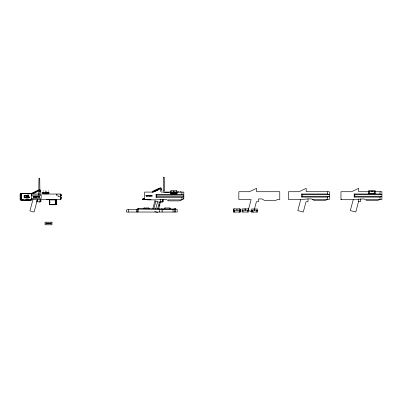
<?xml version="1.0" encoding="UTF-8"?>
<svg xmlns="http://www.w3.org/2000/svg" width="402" height="402" viewBox="0 0 402 402"><rect width="100%" height="100%" fill="white"/><g stroke="black" fill="none" stroke-linecap="round" stroke-linejoin="round"><path stroke-width="0.6" d="M240.089 210.191L240.089 212.04L240.089 208.884L233.562 208.884L233.562 212.04L240.175 212.04L240.175 209.563A0.678 0.678 0 0 0 239.497 208.884M240.175 209.563L240.175 210.191L233.642 210.191M375.156 191.724L375.156 191.096A0.678 0.678 0 0 0 374.478 190.417L369.302 190.417A0.678 0.678 0 0 0 368.624 191.096L368.624 193.573L375.156 193.573L375.156 191.096M38.728 195.201L38.974 178.202L39.713 178.202L39.959 195.201M158.609 208.924L160.448 201.99L160.448 199.447M358.539 199.101L358.539 201.638L355.785 212.04L350.313 210.573L353.268 199.548L364.041 198.93L366.815 200.533L377.724 200.533L379.428 199.548M28.406 193.945L28.261 193.689L28.11 193.945M28.587 194.05L28.261 193.478L27.929 194.05M31.155 200.141L25.321 200.281M32.959 199.583L29.919 210.924L34.085 212.04L37.421 199.583M152.84 208.603L155.172 199.894L165.951 199.281L168.724 200.879L179.634 200.879L181.337 199.894M153.881 208.543L155.815 201.307M155.664 209.02L157.599 201.784M157.609 208.894L159.388 202.261M159.011 206.04L159.499 204.231M159.473 208.774L159.343 212.04M254.461 209.015L256.406 201.764L258.411 201.764L258.411 198.93L261.908 198.93L264.682 200.533L275.591 200.533L277.295 199.548L279.767 199.548L279.767 191.724L256.577 191.724L256.577 188.332L249.426 191.724L238.838 191.724L238.838 199.548L251.134 199.548L248.18 210.573L253.652 212.04M308.027 198.93L300.751 199.548L297.797 210.573L303.269 212.04L306.022 201.764L308.027 201.764L308.027 198.93L311.53 198.93L314.304 200.533L325.208 200.533L326.916 199.548M163.403 192.076L163.88 191.709L164.353 192.076M178.116 192.076L178.588 191.709L179.066 192.076M180.121 192.076L180.598 191.709L181.076 192.076M156.71 196.694L183.809 196.694L181.96 197.432L156.092 197.432L156.71 196.694L156.71 195.091L156.092 194.352L181.96 194.352L183.809 195.091L156.71 195.091M302.284 196.342L329.384 196.342L327.54 197.08L301.671 197.08L302.284 196.342L302.284 194.744L301.671 194L327.54 194L329.384 194.744L302.284 194.744M354.8 196.342L381.9 196.342L380.051 197.08L354.182 197.08L354.8 196.342L354.8 194.744L354.182 194L380.051 194L381.9 194.744L354.8 194.744M28.07 199.563C27.276 200.407 29.24 200.407 28.452 199.563M144.358 199.04L144.604 192.076L153.469 192.076L160.373 188.799L160.619 191.332L161.358 192.076L183.809 192.076L183.809 198.829L181.96 199.894L168.006 199.894M137.745 212.04L137.992 208.774L175.785 209.02L175.538 208.774M143.137 208.774L143.941 207.975L148.745 207.975L149.544 208.774M143.489 208.774L144.288 207.975M163.986 208.774L164.785 207.975L169.589 207.975L170.393 208.774M164.333 208.774L165.137 207.975M366.096 199.548L381.9 199.548L381.9 191.724L358.71 191.724L358.71 188.332L351.559 191.724L340.971 191.724L340.971 199.548L341.218 199.302M176.654 192.076L177.001 192.322L177.001 193.674L176.654 193.92L170.945 193.92L170.594 193.674L170.594 192.322L170.945 192.076M170.594 192.322L171.744 192.076M175.85 193.92L177.001 193.674M233.642 210.437L234.853 210.191M238.964 212.04L240.175 211.794M252.386 210.191L252.034 210.437L252.034 212.04M368.624 191.97L369.835 191.724M373.945 193.573L375.156 193.327M137.745 209.02L160.162 209.266L162.117 209.975L163.101 209.392L173.021 209.392L174.729 208.774L174.729 212.04M251.476 209L257.401 209M136.333 212.04L136.333 209.512L138.177 208.774M26.225 197.392L26.602 197.498L26.225 197.92L26.723 197.96L26.648 197.292L26.22 197.392M159.906 201.849L160.448 201.744M43.109 190.91L43.406 190.91M45.692 190.91L45.994 190.91M48.28 190.91L48.582 190.91M171.061 190.91L171.363 190.91M173.649 190.91L173.95 190.91M176.237 190.91L176.533 190.91M38.728 191.749L39.959 191.749M373.945 191.724L375.156 191.97M170.976 192.191L171.76 192.191M175.835 192.191L176.619 192.191M164.634 192.267L169.564 192.267M175.85 192.076L177.001 192.322M166.157 192.513L168.041 192.513M42.642 192.613L49.049 192.613M42.768 193.226L48.923 193.226M171.579 193.226L176.016 193.226M368.624 193.327L369.835 193.573M170.594 193.674L171.744 193.92M29.326 193.764L31.336 193.764M21.351 194.04L20.1 194.04L20.1 199.583M31.356 194.04L60.998 194.04L60.752 196.608M60.752 194.915L61.179 194.829L61.179 195.814L60.752 195.784M31.336 195.201L41.19 195.201L41.19 198.402L31.336 198.402M31.336 195.558L31.286 193.598M20.809 195.603L21.145 195.603M21.145 195.869L21.145 197.879M20.809 196.086L20.648 197.663L21.09 197.643M20.693 196.251L20.999 196.126M60.752 196.678L58.039 196.678L58.039 195.442M60.752 197.367L61.245 197.367L61.245 198.206L60.752 198.206M20.809 198.146L21.145 198.146M144.519 198.839L143.554 198.839L143.554 199.704L146.881 199.704M142.816 199.181L143.554 199.181M46.607 199.322L48.582 199.322M142.816 199.362L143.554 199.377M162.453 199.402L162.699 201.99L159.73 201.799M31.356 199.583L60.752 199.583L60.752 194.04M300.751 199.548L288.455 199.548L288.455 191.724L299.048 191.724L306.193 188.332L306.193 191.724L329.384 191.724L329.384 199.548L312.595 199.548M340.971 199.548L353.268 199.548M26.627 199.678L26.467 200.261L26.135 200.261L26.296 199.894M144.373 199.704L146.494 199.673M21.532 199.729L22.462 199.729M31.336 199.789L21.356 199.789L21.356 193.628L31.336 193.598L31.346 200.085L28.763 200.085M147.313 199.824L151.011 199.824M162.699 199.834L163.373 199.834L163.373 201.558L162.699 201.558M40.255 199.889L40.934 199.889L40.934 201.618L40.255 201.618M49.356 199.93L56.315 199.93M144.358 199.648L155.172 199.894M26.135 200.161L26.467 200.161M23.246 200.327L20.708 200.236L20.773 193.452L31.155 193.613M22.537 200.382L21.462 200.382M24.246 200.362L25.381 200.362M26.949 200.497L27.688 200.497M358.539 201.638L360.544 201.638L360.544 198.93M37.793 201.739L36.803 201.739L36.803 200.261M160.232 201.864L162.453 201.864M40.009 201.925L37.793 201.925L37.793 199.583M49.481 204.492L52.556 204.512M49.481 199.709L49.481 202.045L50.22 202.045L49.481 202.171L49.481 204.633L52.556 204.412M49.481 204.633L55.516 204.633L55.516 199.894M136.333 209.512L137.564 209.512M137.273 209.638L127.047 209.638L126.364 210.316L126.364 212.04L177.197 212.04L177.197 209.512L175.352 208.774L175.352 212.04M242.084 210.191L248.612 210.191M251.175 210.191L257.702 210.191M238.964 210.191L240.175 210.437M233.642 211.794L234.853 212.04M155.664 201.266L159.539 202.301M154.669 211.578L157.695 212.392M128.575 209.638L128.841 212.04M161.393 208.774L163.101 209.392M256.491 210.191L256.838 210.437L256.838 212.04M169.242 207.975L170.041 208.774M148.393 207.975L149.197 208.774M160.986 188.101L161.976 190.221L161.699 190.352L160.71 188.231M159.81 188.417L159.619 188.005L152.921 191.131L153.112 191.543M157.267 189.834L157.428 190.171L154.468 191.548L154.313 191.216M40.024 190.066L41.014 192.186L40.733 192.317L39.743 190.196M38.848 190.382L38.652 189.97L31.954 193.091L32.15 193.503M36.306 191.799L36.461 192.131L33.502 193.513L33.346 193.176M47.753 223.241C47.923 224.939 48.366 222.01 47.944 223.713L47.707 223.125L47.506 223.824L47.33 223.125L47.567 223.708M35.376 196.513C35.607 198.774 36.195 194.869 35.637 197.141L35.321 196.352L35.054 197.292L34.813 196.352L35.13 197.131M380.051 191.724L380.051 194M380.051 197.08L380.051 199.548M374.292 191.97L374.292 193.327M372.197 191.096L372.197 191.724M371.584 191.096L371.584 191.724M369.488 191.97L369.488 193.327M354.182 194L354.182 197.08M327.54 191.724L327.54 194M327.54 197.08L327.54 199.548M301.671 194L301.671 197.08M257.702 209.563L257.702 212.04L251.175 212.04L251.175 209.563M254.747 209.563L254.747 210.191M254.129 209.563L254.129 210.191M247.748 210.191L247.748 212.04M245.657 208.884L245.657 210.191M245.039 208.884L245.039 210.191M242.944 210.191L242.944 212.04M239.311 210.437L239.311 211.794M237.215 209.563L237.215 210.191M236.602 209.563L236.602 210.191M234.507 210.437L234.507 211.794M233.642 212.04L233.642 209.563A0.678 0.678 0 0 1 234.321 208.884M183.563 197.905L183.563 198.643M181.96 192.076L181.96 194.352M181.96 197.432L181.96 199.894M177.061 192.076L177.061 191.447A0.678 0.678 0 0 0 176.388 190.769L171.212 190.769A0.678 0.678 0 0 0 170.533 191.447L170.533 192.076M176.88 192.613L176.88 193.422M176.202 192.322L176.202 193.674M174.106 191.447L174.106 192.076M173.488 191.447L173.488 192.076M173.021 209.392L173.021 212.04M171.398 192.322L171.398 193.674M162.453 199.281L162.453 201.99M162.117 209.975L162.117 212.04M156.092 194.352L156.092 197.432M143.434 198.869L143.434 199.673M143.062 198.869L143.062 199.673M142.941 198.869L142.941 199.673M142.816 198.869L142.816 199.673M137.992 208.774L137.992 212.04M61.561 194.94L61.561 195.704M61.491 197.402L61.491 197.935M60.134 194.568L60.134 195.201M57.054 194.457L57.054 195.322M56.687 194.337L56.687 195.442M56.315 199.583L56.315 204.759L49.356 204.759L49.356 199.583M56.129 199.709L56.129 204.633M55.883 199.894L55.883 204.633M48.923 192.613L48.923 193.422L42.768 193.422L42.768 192.613M48.582 192.191L48.582 192.684M48.23 192.191L48.23 192.684M48.145 192.191L48.145 192.684M48.064 192.613L48.064 193.422M47.325 193.422L47.325 193.794L44.366 193.794L44.366 193.422M46.557 223.125L46.557 223.824L46.964 223.824L46.647 223.743L46.647 223.125L45.918 223.125L46.155 223.824L46.486 223.125M46.461 191.503L46.461 192.613M45.23 191.503L45.23 192.613M43.627 192.613L43.627 193.422M43.547 192.191L43.547 192.684M43.456 192.191L43.456 192.684M43.109 192.191L43.109 192.684M31.18 198.608L31.18 200.085M27.798 194.186L27.798 193.568L21.577 193.568L21.577 194.186M27.748 199.573L27.748 200.126L26.889 200.126L26.889 199.573M25.874 199.563L25.874 200.513L23.406 200.513L23.406 199.563M22.376 199.729L22.376 200.412M21.618 199.729L21.532 200.382M163.508 177.217L163.262 190.764L164.493 190.764L164.247 177.217L163.508 177.217M149.665 195.769C149.876 197.065 149.861 194.714 149.665 195.769M27.477 197.593C26.778 199.111 26.743 196.372 27.477 197.593M28.18 197.608C27.497 198.859 27.502 196.357 28.18 197.608M147.81 195.392L147.805 196.181L147.921 195.573L148.333 196.181L148.574 195.206L147.81 195.392M25.492 197.533C25.914 198.834 26.281 196.699 25.492 197.533M27.155 195.975C27.597 197.287 27.974 195.126 27.155 195.975M28.13 195.975C28.642 197.422 29.044 194.573 28.13 195.975M148.569 195.749C148.951 197.065 149.398 194.905 148.569 195.749M150.856 195.749C151.273 197.065 151.695 194.91 150.856 195.749M24.185 196.98L24.075 197.347L24.185 196.98M24.421 196.98L24.311 197.347L24.421 196.98M29.145 196.98L29.034 197.347L29.145 196.98M29.381 196.98L29.271 197.347L29.381 196.98M24.663 195.749L24.07 196.407L24.07 195.467L24.663 195.749M49.215 223.286L49.215 223.286M49.325 223.628C48.386 224.251 49.29 222.276 49.325 223.628M25.442 195.663C26.356 197.678 25.944 194.799 25.442 195.663M27.688 197.493C27.738 198.558 28.411 196.97 27.688 197.493M27.356 197.603C26.979 198.477 27.04 196.759 27.356 197.603M28.261 195.945C28.286 196.955 28.934 195.462 28.276 195.9M48.969 223.577L49.22 223.693L48.984 223.537M147.077 195.91C147.755 196.628 147.594 194.704 147.077 195.91M38.135 196.593C37.919 198.618 37.476 195.673 38.135 196.593M38.838 196.593C38.647 198.613 38.145 195.684 38.838 196.593M49.818 223.301C49.682 224.808 49.275 222.668 49.818 223.301M24.532 195.754C24.17 196.407 24.16 195.136 24.532 195.754M26.291 197.704L26.602 197.789L26.316 197.668M147.197 195.92L147.509 195.809L147.197 195.92M25.311 197.256L25.195 197.804L25.024 197.256L24.758 197.804C24.356 196.186 24.718 199.03 24.969 197.417L25.251 197.96L25.311 197.256M25.622 197.452L25.979 197.533L25.622 197.452M27.286 195.9L27.643 195.975L27.286 195.9M148.7 195.668L149.057 195.749L148.7 195.668M150.986 195.668L151.343 195.749L150.986 195.668M146.891 195.241L146.705 196.03L146.514 195.241L146.202 196.02C145.635 193.764 146.227 197.658 146.449 195.402L146.78 196.181L146.891 195.241M50.139 223.12C49.677 223.597 50.632 224.371 50.139 223.12M20.783 193.669C20.864 195.181 22.135 192.98 20.783 193.669M20.969 193.774L21.261 193.945L20.969 193.774M20.783 199.704C20.864 201.216 22.135 199.015 20.783 199.704M20.969 199.809L21.261 199.98L20.969 199.809M28.11 199.809L28.406 199.98L28.11 199.809M37.476 196.493L36.939 197.292L37.366 196.462L36.883 196.352L37.476 196.493M26.356 195.739L26.185 195.427L26.185 196.407L26.487 195.794L26.738 196.407L26.406 195.709M28.472 197.297L28.301 197.96L28.602 197.352L28.854 197.96L28.818 197.347L28.472 197.297M150.353 195.513L150.182 195.201L150.182 196.181L150.479 195.568L150.735 196.181L150.7 195.563L150.353 195.513M151.75 195.513L151.579 196.181L151.876 195.568L152.132 196.181L152.097 195.563L151.75 195.513M40.014 189.839L31.507 194.035L40.014 189.839M160.976 187.875L152.469 192.076L160.976 187.875M43.808 192.191L43.024 192.191L43.024 192.684L43.808 192.684L43.808 192.191M48.667 192.191L47.883 192.191L47.883 192.684L48.667 192.684L48.667 192.191M176.016 192.613L171.579 192.613L171.579 193.422L176.016 193.422L176.016 192.613M149.413 195.201L149.293 196.181L149.413 195.201M21.145 195.503L20.809 195.503L20.809 198.251L21.145 198.251L21.145 195.503M27.999 195.427L27.879 196.407L27.999 195.427M24.889 195.704L24.773 196.407L24.889 195.704M27.024 195.704L26.909 196.407L27.024 195.704M33.688 196.352L32.934 196.352L33.25 196.462L33.25 197.292L33.688 196.352M33.909 196.352L33.783 197.292L34.326 197.292L33.909 197.181L33.909 196.352M36.23 196.352L36.054 197.292L36.17 196.483C36.929 198.839 36.662 194.945 36.612 197.096L36.23 196.352M39.205 196.352L39.029 197.292L39.145 196.483C39.898 198.839 39.632 194.945 39.582 197.096L39.205 196.352M34.743 196.824L34.386 196.935L34.743 196.824M143.308 198.884L143.187 199.673L143.308 198.869M60.958 199.191L60.898 198.206L60.958 199.191M40.255 199.462L40.009 202.045L40.255 199.462M248.612 208.884L242.084 208.884L242.084 212.04L248.612 212.04L248.612 208.884M51.959 222.2L45.059 222.2L45.059 224.783L51.959 224.783L51.959 222.2M48.391 223.125L48.26 223.824L48.346 223.221C48.913 224.989 48.717 222.07 48.677 223.678L48.391 223.125M50.622 223.125L50.486 223.824L50.577 223.221C51.144 224.989 50.943 222.07 50.903 223.678L50.622 223.125M47.275 223.477L47.009 223.562L47.275 223.477"/></g></svg>
